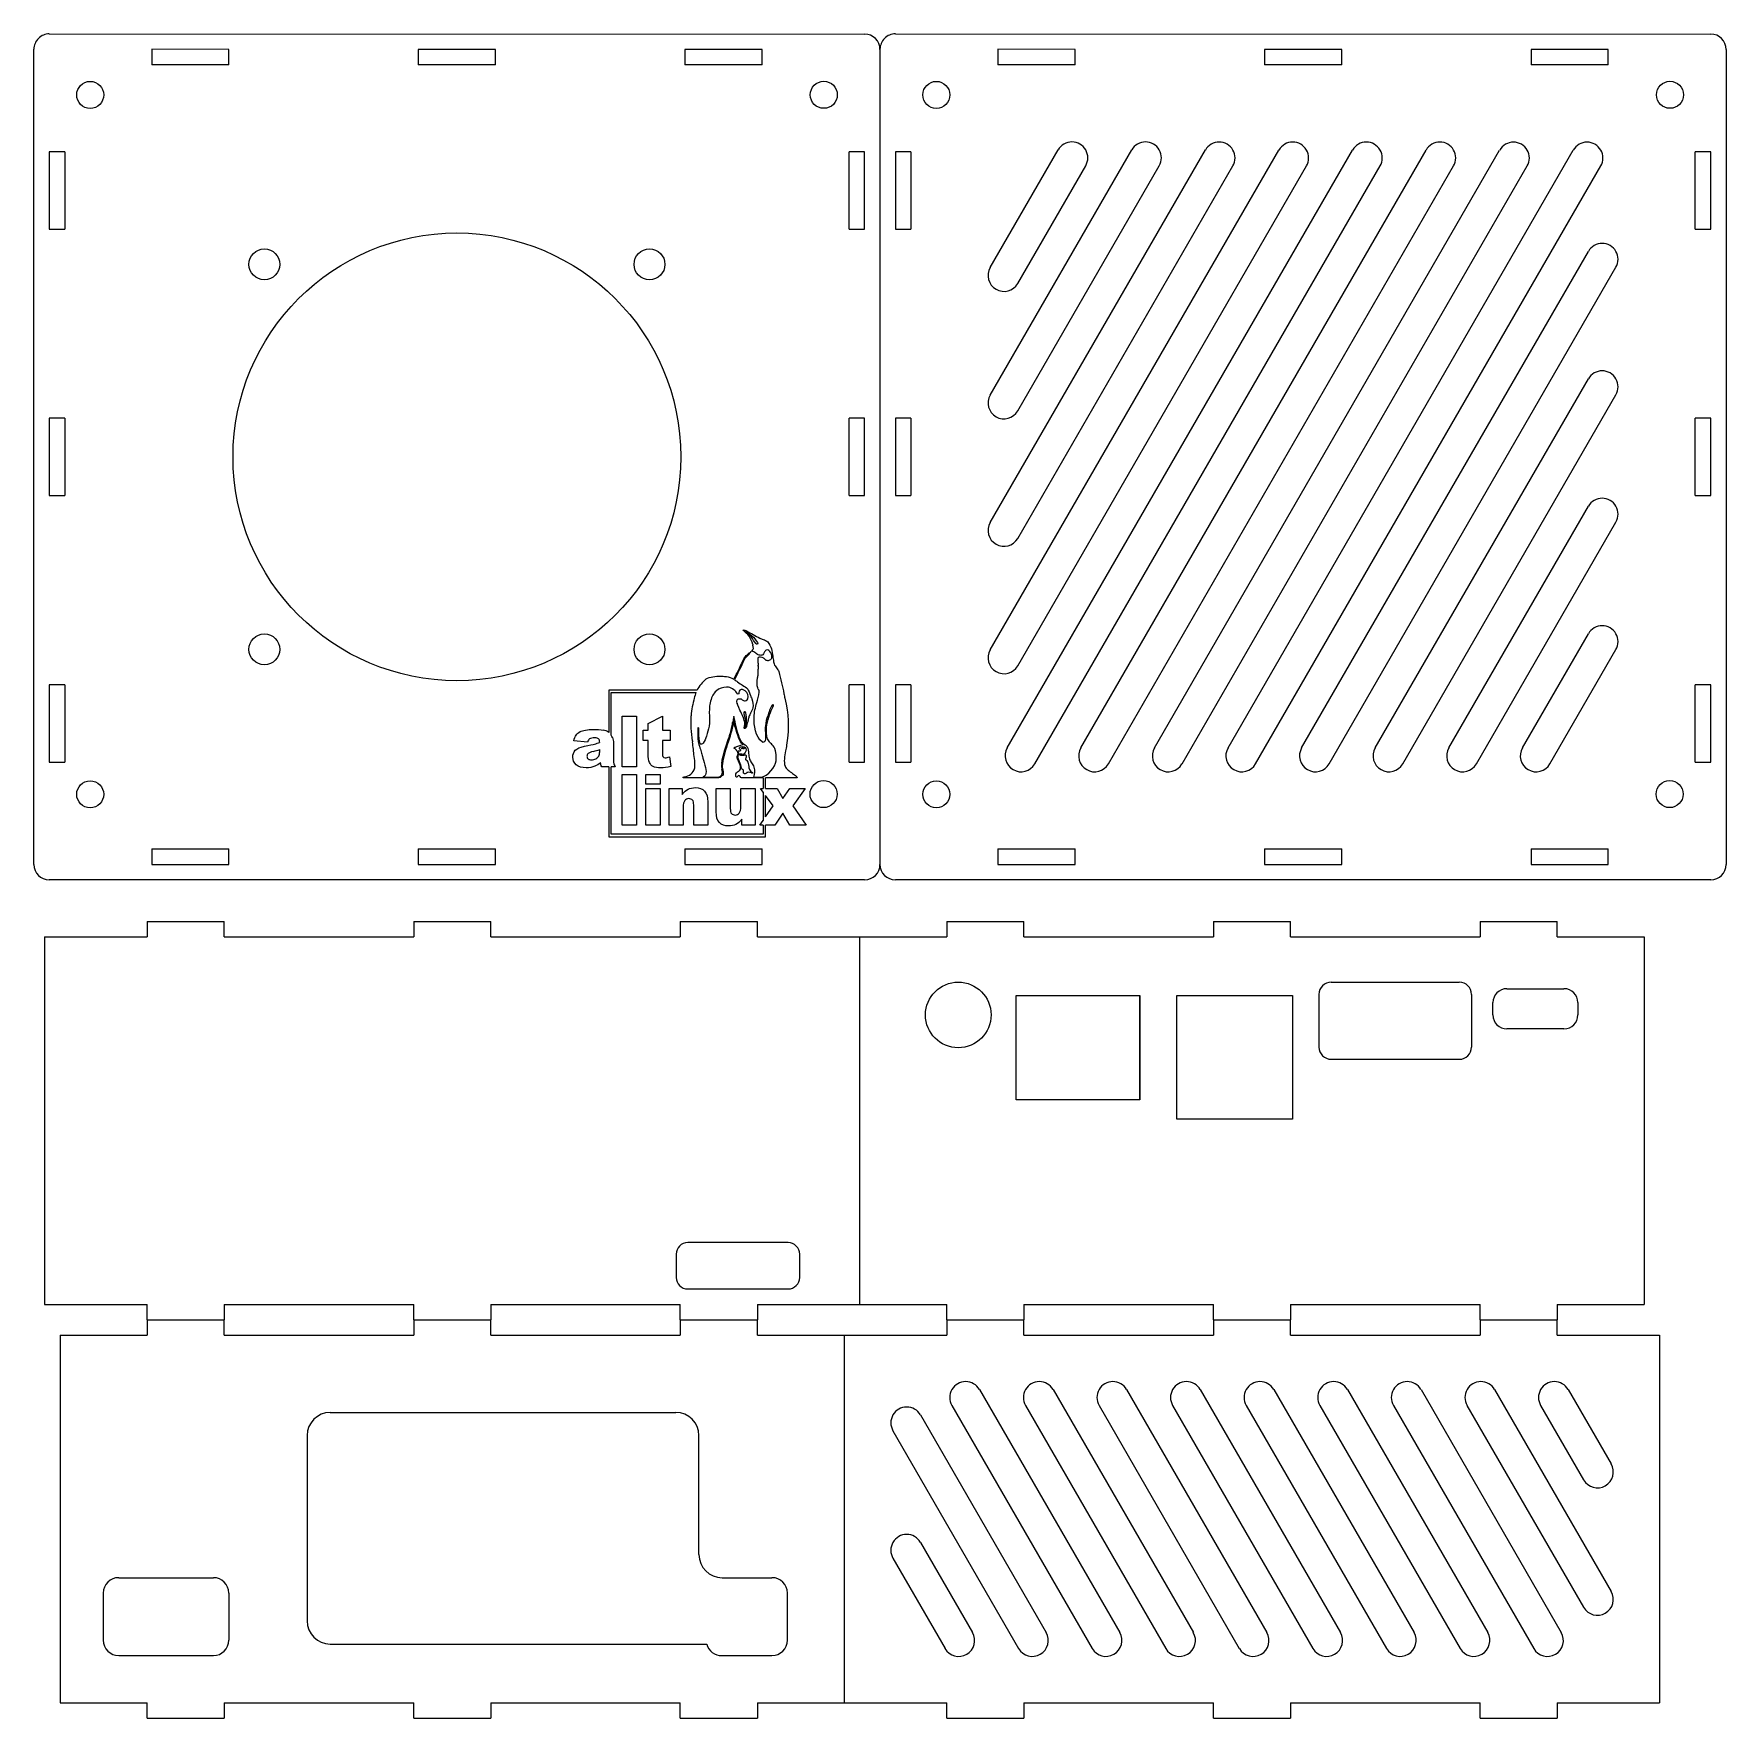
# Model space of a CAD drawing. Header units: millimetres. Extents: x 0 to 220, y 1 to 219.
import ezdxf

# ---------------------------------------------------------------- set-up
doc = ezdxf.new("R2010")
doc.units = ezdxf.units.MM
doc.layers.get('0').update_dxf_attribs({"lineweight": 25, "true_color": 0xffffff})

msp = doc.modelspace()

# ---------------------------------------------------------------- linework, layer by layer
at = {"lineweight": 5}
for p, q in [((0.4, 111.5), (0.4, 217.1)), ((2.4, 219.1), (108, 219.07)), ((25.67, 217.09), (15.67, 217.1)), ((15.67, 217.1), (15.67, 215.1)), ((25.67, 215.09), (25.67, 217.09)), ((60.2, 217.08), (50.2, 217.09)), ((50.2, 217.09), (50.2, 215.09)), ((60.2, 215.08), (60.2, 217.08)), ((94.73, 217.07), (84.73, 217.08)), ((84.73, 217.08), (84.73, 215.08)), ((94.73, 215.07), (94.73, 217.07)), ((110, 217.07), (110, 111.5)), ((112, 219.1), (217.6, 219.07)), ((135.27, 217.09), (125.27, 217.1)), ((125.27, 217.1), (125.27, 215.1)), ((135.27, 215.09), (135.27, 217.09)), ((169.8, 217.08), (159.8, 217.09)), ((159.8, 217.09), (159.8, 215.09)), ((169.8, 215.08), (169.8, 217.08)), ((204.33, 217.07), (194.33, 217.08)), ((194.33, 217.08), (194.33, 215.08)), ((204.33, 215.07), (204.33, 217.07)), ((219.6, 217.07), (219.6, 111.5)), ((25.67, 215.09), (15.67, 215.1)), ((60.2, 215.08), (50.2, 215.09)), ((94.73, 215.07), (84.73, 215.08)), ((135.27, 215.09), (125.27, 215.1)), ((169.8, 215.08), (159.8, 215.09)), ((204.33, 215.07), (194.33, 215.08)), ((124.28, 188.82), (133.08, 204.06)), ((124.28, 172.31), (142.61, 204.06)), ((124.28, 155.8), (152.14, 204.06)), ((124.28, 139.29), (161.67, 204.05)), ((126.48, 126.6), (171.2, 204.05)), ((136.01, 126.6), (180.73, 204.05)), ((145.54, 126.6), (190.26, 204.04)), ((155.08, 126.6), (199.79, 204.04)), ((4.4, 203.81), (2.4, 203.81)), ((2.4, 203.81), (2.4, 193.81)), ((4.4, 203.81), (4.4, 193.81)), ((106, 193.81), (106, 203.81)), ((108, 203.81), (106, 203.81)), ((108, 193.81), (108, 203.81)), ((114, 203.81), (112, 203.81)), ((112, 203.81), (112, 193.81)), ((114, 203.81), (114, 193.81)), ((127.85, 186.75), (136.65, 202)), ((127.85, 170.24), (146.18, 201.99)), ((127.85, 137.22), (165.24, 201.99)), ((127.85, 153.73), (155.71, 201.99)), ((130.06, 124.53), (174.77, 201.99)), ((139.59, 124.53), (184.3, 201.98)), ((149.12, 124.53), (193.83, 201.98)), ((158.65, 124.53), (203.36, 201.98)), ((215.6, 193.81), (215.6, 203.81)), ((217.6, 203.81), (215.6, 203.81)), ((217.6, 193.81), (217.6, 203.81)), ((2.4, 193.81), (4.4, 193.81)), ((106, 193.81), (108, 193.81)), ((112, 193.81), (114, 193.81)), ((215.6, 193.81), (217.6, 193.81)), ((164.61, 126.6), (201.75, 190.92)), ((168.18, 124.53), (205.32, 188.86)), ((174.14, 126.6), (201.75, 174.41)), ((177.72, 124.53), (205.32, 172.35)), ((4.4, 169.29), (2.4, 169.29)), ((2.4, 169.29), (2.4, 159.29)), ((4.4, 169.29), (4.4, 159.29)), ((106, 159.29), (106, 169.29)), ((108, 169.29), (106, 169.29)), ((108, 159.29), (108, 169.29)), ((114, 169.29), (112, 169.29)), ((112, 169.29), (112, 159.29)), ((114, 169.29), (114, 159.29)), ((215.6, 159.29), (215.6, 169.29)), ((217.6, 169.29), (215.6, 169.29)), ((217.6, 159.29), (217.6, 169.29)), ((2.4, 159.29), (4.4, 159.29)), ((106, 159.29), (108, 159.29)), ((112, 159.29), (114, 159.29)), ((183.67, 126.6), (201.75, 157.9)), ((215.6, 159.29), (217.6, 159.29)), ((187.25, 124.53), (205.32, 155.84)), ((193.21, 126.6), (201.75, 141.39)), ((196.78, 124.53), (205.32, 139.33)), ((4.4, 134.76), (2.4, 134.76)), ((2.4, 134.76), (2.4, 124.76)), ((4.4, 134.76), (4.4, 124.76)), ((106, 124.76), (106, 134.76)), ((108, 134.76), (106, 134.76)), ((108, 124.76), (108, 134.76)), ((114, 134.76), (112, 134.76)), ((112, 134.76), (112, 124.76)), ((114, 134.76), (114, 124.76)), ((215.6, 124.76), (215.6, 134.76)), ((217.6, 134.76), (215.6, 134.76)), ((217.6, 124.76), (217.6, 134.76)), ((2.4, 124.76), (4.4, 124.76)), ((106, 124.76), (108, 124.76)), ((112, 124.76), (114, 124.76)), ((215.6, 124.76), (217.6, 124.76)), ((15.67, 113.5), (25.67, 113.5)), ((15.67, 113.5), (15.67, 111.5)), ((25.67, 111.5), (25.67, 113.5)), ((50.2, 113.5), (60.2, 113.5)), ((50.2, 113.5), (50.2, 111.5)), ((60.2, 111.5), (60.2, 113.5)), ((84.73, 113.5), (94.73, 113.5)), ((84.73, 113.5), (84.73, 111.5)), ((94.73, 111.5), (94.73, 113.5)), ((125.27, 113.5), (135.27, 113.5)), ((125.27, 113.5), (125.27, 111.5)), ((135.27, 111.5), (135.27, 113.5)), ((159.8, 113.5), (169.8, 113.5)), ((159.8, 113.5), (159.8, 111.5)), ((169.8, 111.5), (169.8, 113.5)), ((194.33, 113.5), (204.33, 113.5)), ((194.33, 113.5), (194.33, 111.5)), ((204.33, 111.5), (204.33, 113.5)), ((15.67, 111.5), (25.67, 111.5)), ((50.2, 111.5), (60.2, 111.5)), ((84.73, 111.5), (94.73, 111.5)), ((125.27, 111.5), (135.27, 111.5)), ((159.8, 111.5), (169.8, 111.5)), ((194.33, 111.5), (204.33, 111.5)), ((108, 109.5), (2.4, 109.5)), ((217.6, 109.5), (112, 109.5)), ((15.06, 104.1), (25.06, 104.1)), ((15.06, 104.1), (15.06, 102.1)), ((25.06, 102.1), (25.06, 104.1)), ((49.6, 104.1), (59.6, 104.1)), ((49.6, 104.1), (49.6, 102.1)), ((59.6, 102.1), (59.6, 104.1)), ((84.13, 104.1), (94.13, 104.1)), ((84.13, 104.1), (84.13, 102.1)), ((94.13, 102.1), (94.13, 104.1)), ((118.65, 104.1), (128.65, 104.1)), ((118.65, 104.1), (118.65, 102.1)), ((128.65, 102.1), (128.65, 104.1)), ((153.19, 104.1), (163.19, 104.1)), ((153.19, 104.1), (153.19, 102.1)), ((163.19, 102.1), (163.19, 104.1)), ((187.72, 104.1), (197.72, 104.1)), ((187.72, 104.1), (187.72, 102.1)), ((197.72, 102.1), (197.72, 104.1)), ((1.8, 102.1), (15.06, 102.1)), ((1.8, 102.1), (1.8, 54.5)), ((25.06, 102.1), (49.6, 102.1)), ((59.6, 102.1), (84.13, 102.1)), ((94.13, 102.1), (107.39, 102.1)), ((107.39, 102.1), (118.65, 102.1)), ((107.39, 54.5), (107.39, 102.1)), ((128.65, 102.1), (153.19, 102.1)), ((163.19, 102.1), (187.72, 102.1)), ((197.72, 102.1), (208.99, 102.1)), ((208.99, 102.1), (208.99, 54.5)), ((127.64, 94.5), (143.64, 94.5)), ((127.64, 81), (127.64, 94.5)), ((143.64, 94.5), (143.64, 81)), ((143.64, 81), (143.64, 94.5)), ((148.44, 94.5), (163.44, 94.5)), ((148.44, 78.5), (148.44, 94.5)), ((163.44, 94.5), (163.44, 78.5)), ((163.44, 94.5), (163.44, 78.5)), ((166.87, 87.84), (166.87, 94.66)), ((168.44, 96.24), (185.03, 96.24)), ((186.61, 94.66), (186.61, 87.84)), ((191.19, 95.4), (198.59, 95.4)), ((189.39, 92), (189.39, 93.6)), ((200.39, 93.6), (200.39, 92)), ((198.59, 90.2), (191.19, 90.2)), ((168.44, 86.26), (185.03, 86.26)), ((143.64, 81), (127.64, 81)), ((163.44, 78.5), (148.44, 78.5)), ((98.1, 62.5), (85.1, 62.5)), ((83.6, 61), (83.6, 58)), ((99.6, 58), (99.6, 61)), ((85.1, 56.5), (98.1, 56.5)), ((1.8, 54.5), (15.06, 54.5)), ((15.06, 52.5), (15.06, 54.5)), ((25.06, 54.5), (25.06, 52.5)), ((25.06, 54.5), (49.6, 54.5)), ((49.6, 52.5), (49.6, 54.5)), ((59.6, 54.5), (59.6, 52.5)), ((59.6, 54.5), (84.13, 54.5)), ((84.13, 52.5), (84.13, 54.5)), ((94.13, 54.5), (94.13, 52.5)), ((94.13, 54.5), (107.39, 54.5)), ((107.39, 54.5), (118.65, 54.5)), ((118.65, 52.5), (118.65, 54.5)), ((128.65, 54.5), (128.65, 52.5)), ((128.65, 54.5), (153.19, 54.5)), ((153.19, 52.5), (153.19, 54.5)), ((163.19, 54.5), (163.19, 52.5)), ((163.19, 54.5), (187.72, 54.5)), ((187.72, 52.5), (187.72, 54.5)), ((197.72, 54.5), (197.72, 52.5)), ((197.72, 54.5), (208.99, 54.5)), ((3.8, 50.5), (3.8, 2.9)), ((3.8, 50.5), (15.06, 50.5)), ((15.06, 52.5), (25.06, 52.5)), ((15.06, 52.5), (15.06, 50.5)), ((25.06, 50.5), (25.06, 52.5)), ((25.06, 50.5), (49.6, 50.5)), ((49.6, 52.5), (59.6, 52.5)), ((49.6, 52.5), (49.6, 50.5)), ((59.6, 50.5), (59.6, 52.5)), ((59.6, 50.5), (84.13, 50.5)), ((84.13, 52.5), (94.13, 52.5)), ((84.13, 52.5), (84.13, 50.5)), ((94.13, 50.5), (94.13, 52.5)), ((94.13, 50.5), (105.4, 50.5)), ((105.4, 50.5), (118.65, 50.5)), ((105.4, 2.9), (105.4, 50.5)), ((118.65, 52.5), (128.65, 52.5)), ((118.65, 52.5), (118.65, 50.5)), ((128.65, 50.5), (128.65, 52.5)), ((128.65, 50.5), (153.19, 50.5)), ((153.19, 52.5), (163.19, 52.5)), ((153.19, 52.5), (153.19, 50.5)), ((163.19, 50.5), (163.19, 52.5)), ((163.19, 50.5), (187.72, 50.5)), ((187.72, 52.5), (197.72, 52.5)), ((187.72, 52.5), (187.72, 50.5)), ((197.72, 50.5), (197.72, 52.5)), ((197.72, 50.5), (210.98, 50.5)), ((210.98, 50.5), (210.98, 2.9)), ((122.88, 43.47), (141.05, 12)), ((132.42, 43.47), (150.59, 12)), ((141.95, 43.47), (160.12, 12)), ((151.48, 43.47), (169.65, 12)), ((161.01, 43.47), (179.18, 12)), ((170.54, 43.47), (188.71, 12)), ((180.08, 43.47), (198.25, 12)), ((189.61, 43.47), (204.7, 17.32)), ((199.14, 43.47), (204.7, 33.83)), ((38.8, 40.5), (83.55, 40.5)), ((115.25, 40.18), (131.52, 12)), ((119.31, 41.4), (137.48, 9.93)), ((128.84, 41.4), (147.01, 9.93)), ((138.37, 41.4), (156.54, 9.93)), ((147.9, 41.4), (166.08, 9.93)), ((157.44, 41.4), (175.61, 9.93)), ((166.97, 41.4), (185.14, 9.93)), ((176.5, 41.4), (194.67, 9.93)), ((186.03, 41.4), (201.13, 15.26)), ((195.56, 41.4), (201.13, 31.77)), ((35.8, 37.5), (35.8, 13.5)), ((86.55, 22.1), (86.55, 37.5)), ((111.67, 38.12), (127.95, 9.93)), ((115.25, 23.67), (121.99, 12)), ((111.67, 21.61), (118.42, 9.93)), ((11.4, 19.1), (23.65, 19.1)), ((89.55, 19.1), (96, 19.1)), ((9.4, 17.1), (9.4, 11)), ((25.65, 17.1), (25.65, 11)), ((98, 11), (98, 17.1)), ((11.4, 9), (23.65, 9)), ((38.8, 10.5), (87.56, 10.5)), ((89.5, 9), (96, 9)), ((3.8, 2.9), (15.06, 2.9)), ((15.06, 0.9), (15.06, 2.9)), ((25.06, 2.9), (25.06, 0.9)), ((25.06, 2.9), (49.6, 2.9)), ((49.6, 0.9), (49.6, 2.9)), ((59.6, 2.9), (59.6, 0.9)), ((59.6, 2.9), (84.13, 2.9)), ((84.13, 0.9), (84.13, 2.9)), ((94.13, 2.9), (94.13, 0.9)), ((94.13, 2.9), (105.4, 2.9)), ((105.4, 2.9), (118.65, 2.9)), ((118.65, 0.9), (118.65, 2.9)), ((128.65, 2.9), (128.65, 0.9)), ((128.65, 2.9), (153.19, 2.9)), ((153.19, 0.9), (153.19, 2.9)), ((163.19, 2.9), (163.19, 0.9)), ((163.19, 2.9), (187.72, 2.9)), ((187.72, 0.9), (187.72, 2.9)), ((197.72, 2.9), (197.72, 0.9)), ((197.72, 2.9), (210.98, 2.9)), ((15.06, 0.9), (25.06, 0.9)), ((49.6, 0.9), (59.6, 0.9)), ((84.13, 0.9), (94.13, 0.9)), ((118.65, 0.9), (128.65, 0.9)), ((153.19, 0.9), (163.19, 0.9)), ((187.72, 0.9), (197.72, 0.9))]:
    msp.add_line(p, q, dxfattribs=at)
at = {"color": 3, "lineweight": 5, "true_color": 0x00ff00}
for p, q in [((75.2, 134.08), (74.88, 134.08)), ((74.88, 134.08), (74.88, 133.76)), ((74.88, 133.76), (74.88, 128.59)), ((86.31, 134.08), (75.2, 134.08)), ((75.2, 133.76), (86.17, 133.76)), ((75.2, 128.23), (75.2, 133.76)), ((74.88, 124.13), (73.99, 124.13)), ((74.88, 124.13), (74.88, 115.4)), ((75.7, 124.13), (75.2, 124.13)), ((75.2, 115.4), (75.2, 124.13)), ((94.85, 122.73), (92.04, 122.73)), ((94.51, 121.34), (94.85, 121.34)), ((94.85, 120.88), (94.51, 121.34)), ((94.85, 122.73), (94.85, 121.34)), ((94.85, 120.88), (94.85, 117.21)), ((99.27, 122.73), (95.16, 122.73)), ((95.16, 121.34), (95.16, 122.73)), ((95.16, 121.34), (96.68, 121.34)), ((96.68, 121.34), (97.42, 120.02)), ((97.42, 120.02), (98.3, 121.34)), ((98.3, 121.34), (100.31, 121.34)), ((100.31, 121.34), (98.69, 119.08)), ((96.15, 119.08), (95.16, 120.44)), ((95.16, 117.66), (95.16, 120.44)), ((95.16, 117.66), (96.15, 119.08)), ((98.69, 119.08), (100.43, 116.59)), ((94.42, 116.59), (94.85, 117.21)), ((94.85, 116.59), (94.42, 116.59)), ((94.85, 116.59), (94.85, 115.4)), ((96.39, 116.59), (95.16, 116.59)), ((95.16, 115.4), (95.16, 116.59)), ((97.42, 118.12), (96.39, 116.59)), ((98.3, 116.59), (97.42, 118.12)), ((100.43, 116.59), (98.3, 116.59)), ((74.88, 115.4), (74.88, 115.08)), ((74.88, 115.08), (75.2, 115.08)), ((94.85, 115.4), (75.2, 115.4)), ((75.2, 115.08), (94.85, 115.08)), ((94.85, 115.08), (95.16, 115.08)), ((95.16, 115.08), (95.16, 115.4))]:
    msp.add_line(p, q, dxfattribs=at)
at = {"color": 3, "lineweight": 5, "true_color": 0x00ff00, "flags": 128}
for points in [[(94.43, 140.82), (94.43, 140.82)], [(91.65, 136.44), (91.65, 136.44)], [(92.06, 137.52), (92.06, 137.52)], [(92.21, 134.71), (92.21, 134.71)], [(97.56, 133.6), (97.56, 133.6)], [(76.62, 130.7), (78.44, 130.7), (78.44, 124.13), (76.62, 124.13), (76.62, 130.7)], [(79.98, 125.87), (79.98, 127.54), (79.31, 127.54), (79.31, 128.88), (79.98, 128.88), (79.98, 129.76), (81.81, 130.7)], [(81.81, 130.7), (81.81, 128.88), (82.81, 128.88), (82.81, 127.54), (81.81, 127.54), (81.81, 125.86)], [(90.93, 129.99), (90.93, 129.99), (90.93, 129.99)], [(92.91, 130.19), (92.91, 130.19)], [(93.24, 131.09), (93.24, 131.09)], [(72.1, 127.34), (70.35, 127.52)], [(75.47, 127.24), (75.47, 125.14)], [(87.62, 128.45), (87.62, 128.45)], [(91.57, 128.24), (91.57, 128.24)], [(73.69, 126.1), (73.69, 126.39)], [(82.75, 125.43), (82.89, 124.17)], [(91.98, 126.25), (91.98, 126.31)], [(92.98, 125.86), (92.98, 125.86)], [(76.62, 123.16), (78.45, 123.16), (78.45, 116.59), (76.62, 116.59), (76.62, 123.16)], [(79.69, 123.16), (81.51, 123.16), (81.51, 121.91), (79.69, 121.91), (79.69, 123.16)], [(87.05, 122.81), (89.06, 122.81)], [(89.46, 122.92), (89.46, 122.92), (89.46, 122.92)], [(93, 124.2), (93, 124.2)], [(93.6, 122.81), (94.59, 122.81)], [(79.69, 121.34), (81.51, 121.34), (81.51, 116.59), (79.69, 116.59), (79.69, 121.34)], [(82.67, 121.34), (84.37, 121.34), (84.37, 120.56)], [(84.5, 118.87), (84.5, 116.59), (82.67, 116.59), (82.67, 121.34)], [(89.09, 122.73), (86.56, 122.73), (84.49, 122.73)], [(88.78, 118.31), (88.78, 121.34), (90.61, 121.34), (90.61, 118.73)], [(91.98, 119.05), (91.98, 121.34), (93.81, 121.34), (93.81, 116.59)], [(87.7, 119.61), (87.7, 116.59), (85.87, 116.59), (85.87, 119.2)], [(93.81, 116.59), (92.1, 116.59), (92.1, 117.36)]]:
    msp.add_lwpolyline(points, dxfattribs=at)
at = {"lineweight": 5}
for centre, radius in [((7.7, 211.19), 1.75), ((102.72, 211.2), 1.75), ((117.3, 211.19), 1.75), ((212.32, 211.2), 1.75), ((55.2, 164.3), 29), ((30.26, 189.24), 2), ((80.14, 189.24), 2), ((124, 188.34), 2.86e-14), ((30.26, 139.36), 2), ((80.14, 139.36), 2), ((7.7, 120.58), 1.75), ((102.69, 120.61), 1.75), ((117.3, 120.58), 1.75), ((212.29, 120.61), 1.75), ((120.14, 92), 4.25)]:
    msp.add_circle(centre, radius, dxfattribs=at)
for centre, radius, start, end in [((2.4, 217.1), 2, 89.9829, 180), ((108, 217.07), 2, 0, 89.9829), ((112, 217.1), 2, 89.9829, 180), ((217.6, 217.07), 2, 0, 89.9829), ((134.86, 203.03), 2.06, 330, 150), ((144.39, 203.03), 2.06, 330, 150), ((153.93, 203.02), 2.06, 330, 150), ((163.46, 203.02), 2.06, 330, 150), ((172.99, 203.02), 2.06, 330, 150), ((182.52, 203.02), 2.06, 330, 150), ((192.05, 203.01), 2.06, 330, 150), ((201.58, 203.01), 2.06, 330, 150), ((203.54, 189.89), 2.06, 330, 150), ((126.06, 187.79), 2.06, 150, 330), ((203.54, 173.38), 2.06, 330, 150), ((126.06, 171.28), 2.06, 150, 330), ((203.54, 156.87), 2.06, 330, 150), ((126.06, 154.77), 2.06, 150, 330), ((203.54, 140.36), 2.06, 330, 150), ((126.06, 138.26), 2.06, 150, 330), ((128.27, 125.56), 2.06, 150, 330), ((137.8, 125.56), 2.06, 150, 330), ((147.33, 125.56), 2.06, 150, 330), ((156.86, 125.56), 2.06, 150, 330), ((166.4, 125.56), 2.06, 150, 330), ((175.93, 125.56), 2.06, 150, 330), ((185.46, 125.56), 2.06, 150, 330), ((194.99, 125.56), 2.06, 150, 330), ((2.4, 111.5), 2, 180, 270), ((108, 111.5), 2, 270, 0), ((112, 111.5), 2, 180, 270), ((217.6, 111.5), 2, 270, 0), ((168.44, 94.66), 1.58, 90, 180), ((185.03, 94.66), 1.58, 0, 90), ((191.19, 93.6), 1.8, 90, 180), ((198.59, 93.6), 1.8, 0, 90), ((191.19, 92), 1.8, 180, 270), ((198.59, 92), 1.8, 270, 0), ((168.44, 87.84), 1.58, 180, 270), ((185.03, 87.84), 1.58, 270, 0), ((85.1, 61), 1.5, 90, 180), ((98.1, 61), 1.5, 0, 90), ((85.1, 58), 1.5, 180, 270), ((98.1, 58), 1.5, 270, 0), ((121.1, 42.44), 2.06, 30, 210), ((130.63, 42.44), 2.06, 30, 210), ((140.16, 42.44), 2.06, 30, 210), ((149.69, 42.44), 2.06, 30, 210), ((159.22, 42.44), 2.06, 30, 210), ((168.76, 42.44), 2.06, 30, 210), ((178.29, 42.44), 2.06, 30, 210), ((187.82, 42.44), 2.06, 30, 210), ((197.35, 42.44), 2.06, 30, 210), ((38.8, 37.5), 3, 90, 180), ((83.55, 37.5), 3, 0, 90), ((113.46, 39.15), 2.06, 30, 210), ((202.92, 32.8), 2.06, 210, 30), ((113.46, 22.64), 2.06, 30, 210), ((89.55, 22.1), 3, 180, 270), ((11.4, 17.1), 2, 90, 180), ((23.65, 17.1), 2, 0, 90), ((96, 17.1), 2, 0, 90), ((202.92, 16.29), 2.06, 210, 30), ((38.8, 13.5), 3, 180, 270), ((11.4, 11), 2, 180, 270), ((23.65, 11), 2, 270, 0), ((96, 11), 2, 270, 0), ((120.2, 10.96), 2.06, 210, 30), ((129.73, 10.96), 2.06, 210, 30), ((139.27, 10.96), 2.06, 210, 30), ((148.8, 10.96), 2.06, 210, 30), ((158.33, 10.96), 2.06, 210, 30), ((167.86, 10.96), 2.06, 210, 30), ((177.39, 10.96), 2.06, 210, 30), ((186.93, 10.96), 2.06, 210, 30), ((196.46, 10.96), 2.06, 210, 30), ((89.5, 11), 2, 194.4775, 270)]:
    msp.add_arc(centre, radius, start, end, dxfattribs=at)
at = {"color": 3, "lineweight": 5, "true_color": 0x00ff00}
for centre, radius, start, end in [((92.78, 137.69), 1.2, 71.4339, 78.7443), ((88.37, 145.97), 8.49, 303.7345, 305.0792), ((103.86, 123.79), 18.57, 124.6062, 124.8575), ((105.95, 142.69), 12.72, 192.2336, 192.6953), ((98.29, 144.73), 7.33, 233.3526, 234.3405), ((101.42, 153.48), 16.55, 246.506, 246.67), ((102.18, 132.97), 11.1, 154.409, 155.7464), ((109.64, 137.3), 15.44, 180.2727, 181.8662), ((88.54, 136.14), 5.76, 10.3873, 10.8325), ((99.26, 138.15), 5.08, 186.525, 186.9165), ((97.56, 137.34), 3.35, 176.6394, 177.7901), ((126.53, 137.8), 32.32, 180.5852, 180.869), ((83.06, 137.12), 11.15, 0.3099, 0.9798), ((90.19, 132.13), 4.34, 157.9788, 167.7754), ((90.19, 132.13), 4.34, 128.4592, 153.3948), ((90.14, 132.82), 1.64, 86.7686, 90.0353), ((90.07, 133.8), 0.678, 76.0815, 76.9747), ((89.96, 134.89), 4.13, 0.9583, 5.0541), ((96.27, 130.01), 10.76, 163.5611, 175.9461), ((91.51, 132.37), 0.00112, 187.4073, 217.8324), ((91.51, 132.37), 0.0024, 203.395, 223.1137), ((269.54, 168.09), 175.41, 191.3403, 191.5329), ((62.71, 134.15), 28.53, 350.231, 351.6195), ((118.51, 125.93), 27.87, 170.1813, 171.6256), ((113.7, 135.2), 21.73, 190.8674, 191.4668), ((95.57, 128.88), 2.91, 162.0296, 166.6347), ((71.37, 133.12), 6.25, 285.4436, 291.6985), ((73.98, 127.48), 1.43, 50.8783, 83.921), ((73.98, 127.48), 1.43, 19.0244, 31.509), ((418.74, 167.46), 335.42, 186.8381, 186.8662), ((108.61, 122.06), 21.94, 163.0515, 163.9397), ((72.64, 126.19), 1.15, 269.6683, 299.339), ((70.84, 134.44), 8.55, 283.9551, 289.4754), ((179.57, -67.11), 212.96, 114.5142, 114.5387), ((94.32, 128.93), 3.93, 220.262, 221.917), ((92.57, 124.76), 0.271, 47.4551, 65.5434), ((92.41, 119.84), 4.26, 131.4724, 133.7285), ((91.94, 124.26), 2.46, 172.5943, 187.4057), ((91.3, 124.25), 1.83, 189.5621, 194.3801), ((89.8, 123.1), 1.52, 357.4514, 359.5994), ((98.26, 124.78), 5.29, 186.2276, 188.491)]:
    msp.add_arc(centre, radius, start, end, dxfattribs=at)
for points in [[(92.23, 141.83), (92.37, 141.92), (92.61, 141.83), (92.7, 141.78)], [(93.52, 139.99), (93.33, 140.82), (92.89, 141.37), (92.23, 141.83)], [(93.91, 140.1), (93.6, 140.57), (93.03, 141.45), (92.56, 141.7)], [(92.56, 141.7), (93.14, 141.45), (93.69, 140.9), (94.15, 140.24)], [(92.7, 141.78), (93.27, 141.42), (93.85, 141.12), (94.43, 140.82)], [(94.43, 140.82), (94.55, 140.74), (94.7, 140.69), (94.86, 140.63)], [(94.86, 140.63), (95.08, 140.56), (95.3, 140.48), (95.45, 140.32)], [(95.45, 140.32), (95.93, 139.75), (96.02, 139.13), (96.11, 138.47)], [(92.17, 137.76), (92.38, 138.27), (92.75, 138.64), (93.01, 138.86)], [(93.16, 138.82), (92.77, 138.51), (92.44, 138.19), (92.23, 137.65)], [(93.08, 138.91), (93.19, 139), (93.27, 139.05), (93.31, 139.07)], [(93.41, 139.14), (93.67, 139.33), (93.61, 139.58), (93.54, 139.89)], [(93.92, 138.85), (93.76, 138.97), (93.59, 139.09), (93.41, 139.14)], [(94.15, 140.24), (94.24, 140.07), (94.04, 139.91), (93.91, 140.1)], [(94.46, 138.59), (94.32, 138.59), (94.15, 138.67), (94.02, 138.78)], [(94.21, 137.57), (94.2, 137.89), (94.21, 138.27), (94.27, 138.34)], [(94.27, 138.34), (94.39, 138.49), (94.64, 138.38), (94.83, 138.3)], [(94.82, 138.67), (94.71, 138.59), (94.6, 138.56), (94.46, 138.59)], [(95, 138.95), (94.95, 138.84), (94.9, 138.74), (94.82, 138.67)], [(94.87, 138.28), (94.95, 138.25), (95, 138.19), (95.06, 138.13)], [(95.26, 139.25), (95.13, 139.2), (95.07, 139.08), (95, 138.95)], [(95.06, 138.13), (95.11, 138.07), (95.17, 138.02), (95.23, 137.98)], [(95.97, 138.23), (96.05, 138.48), (95.81, 139.47), (95.26, 139.25)], [(95.64, 137.95), (95.78, 137.98), (95.92, 138.09), (95.97, 138.23)], [(96.11, 138.47), (96.14, 138.24), (96.17, 138), (96.22, 137.76)], [(91.07, 135.5), (91.5, 136.29), (91.88, 137.12), (92.06, 137.52)], [(91.65, 136.44), (91.48, 136.11), (91.31, 135.77), (91.15, 135.42)], [(92.23, 137.65), (92.06, 137.23), (91.86, 136.84), (91.65, 136.44)], [(94.14, 135.67), (94.18, 135.83), (94.21, 135.98), (94.21, 136.08)], [(94.21, 136.08), (94.22, 136.31), (94.22, 136.55), (94.21, 136.8)], [(95.23, 137.98), (95.37, 137.92), (95.5, 137.9), (95.64, 137.95)], [(96.22, 137.76), (96.25, 137.59), (96.33, 137.35), (96.41, 137.21)], [(96.41, 137.21), (96.45, 137.14), (96.52, 137.05), (96.59, 136.96)], [(96.59, 136.96), (96.71, 136.81), (96.84, 136.63), (96.88, 136.49)], [(96.88, 136.49), (97.18, 135.5), (97.36, 134.59), (97.56, 133.6)], [(87.49, 135.53), (87.91, 135.83), (88.79, 135.89), (89.28, 135.89)], [(88.81, 133.99), (88.4, 133.63), (88.24, 133.25), (88.04, 132.67)], [(90.14, 134.46), (89.67, 134.4), (89.14, 134.32), (88.81, 133.99)], [(89.28, 135.89), (89.75, 135.89), (90.41, 135.86), (91.07, 135.5)], [(91.43, 133.77), (91.24, 134.07), (90.6, 134.51), (90.22, 134.46)], [(91.15, 135.42), (91.29, 135.34), (91.43, 135.26), (91.54, 135.17)], [(91.71, 133.77), (91.76, 133.41), (91.57, 133.52), (91.43, 133.77)], [(91.54, 135.17), (91.81, 134.96), (92.03, 134.83), (92.21, 134.71)], [(91.84, 134.07), (91.79, 134.02), (91.71, 133.85), (91.71, 133.77)], [(92.53, 133.99), (92.34, 134.15), (92.09, 134.24), (91.84, 134.07)], [(92.21, 134.71), (92.45, 134.56), (92.64, 134.44), (92.86, 134.21)], [(92.86, 132.94), (93, 133.36), (92.86, 133.71), (92.53, 133.99)], [(92.86, 134.21), (92.96, 134.06), (93.11, 133.68), (93.23, 133.37)], [(94.04, 132.46), (94.16, 132.9), (94.28, 133.34), (94.35, 133.8)], [(94.07, 135.26), (94.07, 135.35), (94.11, 135.51), (94.14, 135.67)], [(94.13, 134.51), (94.09, 134.71), (94.09, 134.83), (94.09, 134.96)], [(94.24, 134.21), (94.19, 134.31), (94.14, 134.41), (94.13, 134.51)], [(94.35, 133.8), (94.38, 133.94), (94.31, 134.07), (94.24, 134.21)], [(87.91, 131.54), (87.87, 131.17), (87.89, 130.92), (87.91, 130.67)], [(87.93, 131.88), (87.93, 131.76), (87.93, 131.65), (87.91, 131.54)], [(88.04, 132.67), (87.94, 132.35), (87.93, 132.1), (87.93, 131.88)], [(91.51, 132.36), (91.4, 132.7), (91.48, 133), (91.9, 132.97)], [(91.98, 131.26), (91.84, 131.51), (91.59, 132.12), (91.51, 132.36)], [(91.9, 132.97), (92, 132.96), (92.05, 132.92), (92.11, 132.87)], [(92.11, 132.87), (92.17, 132.81), (92.25, 132.74), (92.45, 132.7)], [(92.45, 132.7), (92.56, 132.67), (92.81, 132.75), (92.86, 132.94)], [(93.23, 133.37), (93.31, 133.17), (93.38, 133), (93.41, 132.94)], [(93.52, 131.79), (93.47, 131.54), (93.36, 131.32), (93.24, 131.09)], [(93.41, 132.94), (93.55, 132.56), (93.6, 132.17), (93.52, 131.79)], [(93.69, 130.58), (93.7, 131.22), (93.87, 131.84), (94.04, 132.46)], [(96.05, 132.12), (95.83, 131.87), (95.56, 131.1), (95.45, 130.77)], [(95.5, 130.27), (95.7, 131.04), (96.16, 132.06), (96.19, 132.06)], [(96.19, 132.06), (96.25, 132.14), (96.11, 132.23), (96.05, 132.12)], [(97.68, 133.03), (98.15, 130.91), (98.28, 129.5), (97.9, 126.94)], [(85.7, 127.52), (85.59, 128.57), (85.48, 129.72), (85.54, 130.77)], [(87.91, 129.8), (87.84, 129.19), (87.74, 128.86), (87.62, 128.45)], [(87.91, 130.67), (87.93, 130.43), (87.95, 130.18), (87.91, 129.8)], [(90.93, 129.45), (90.78, 128.73), (90.55, 128.03), (90.32, 127.34)], [(91.04, 130.16), (91.02, 129.89), (90.99, 129.64), (90.93, 129.45)], [(91.04, 130.69), (91.21, 129.8), (91.43, 128.9), (91.73, 128.02)], [(91.57, 128.24), (91.37, 128.87), (91.18, 129.5), (91.04, 130.16)], [(92.42, 130.16), (92.28, 130.58), (92.09, 131.02), (91.98, 131.26)], [(92.61, 131.15), (92.56, 131.35), (92.31, 131.29), (92.37, 131.1)], [(92.41, 130.88), (92.52, 130.33), (92.65, 129.69), (92.5, 129.23)], [(92.42, 129.25), (92.5, 129.42), (92.53, 129.86), (92.42, 130.16)], [(92.5, 129.23), (92.75, 129.8), (92.78, 130.38), (92.61, 131.15)], [(92.74, 129.55), (92.71, 129.41), (92.68, 129.29), (92.59, 129.14)], [(92.91, 130.19), (92.88, 130.04), (92.84, 129.89), (92.81, 129.78)], [(93.03, 130.63), (92.98, 130.51), (92.95, 130.35), (92.91, 130.19)], [(93.24, 131.09), (93.16, 130.94), (93.08, 130.79), (93.03, 130.63)], [(94.76, 127.33), (93.85, 128.04), (93.66, 129.5), (93.69, 130.58)], [(95.61, 127.49), (95.09, 128.24), (95.28, 129.45), (95.5, 130.27)], [(95.15, 129.47), (95.11, 129.19), (95.13, 128.89), (95.15, 128.59)], [(95.45, 130.77), (95.31, 130.36), (95.2, 129.89), (95.15, 129.47)], [(70.35, 127.52), (70.42, 127.83), (70.51, 128.07), (70.64, 128.24)], [(70.64, 128.24), (70.76, 128.42), (70.94, 128.57), (71.17, 128.7)], [(71.17, 128.7), (71.34, 128.79), (71.57, 128.86), (71.87, 128.91)], [(71.87, 128.91), (72.16, 128.96), (72.48, 128.99), (72.82, 128.99)], [(72.38, 127.76), (72.26, 127.69), (72.17, 127.55), (72.1, 127.34)], [(73.06, 127.9), (72.76, 127.9), (72.53, 127.86), (72.38, 127.76)], [(72.82, 128.99), (73.36, 128.99), (73.8, 128.96), (74.13, 128.9)], [(73.55, 127.77), (73.45, 127.86), (73.29, 127.9), (73.06, 127.9)], [(73.69, 127.31), (73.69, 127.53), (73.64, 127.68), (73.55, 127.77)], [(75.33, 127.94), (75.42, 127.7), (75.47, 127.46), (75.47, 127.24)], [(85.92, 125.48), (85.87, 126.12), (85.8, 126.73), (85.72, 127.36)], [(86.42, 129.17), (86.37, 128.9), (86.42, 127.8), (86.45, 127.44)], [(86.53, 129.17), (86.47, 129.28), (86.42, 129.25), (86.42, 129.17)], [(86.45, 127.44), (86.49, 127.15), (86.59, 126.88), (86.68, 126.6)], [(86.54, 128.56), (86.55, 128.8), (86.55, 129.02), (86.53, 129.17)], [(86.7, 127.14), (86.53, 127.49), (86.54, 128.07), (86.54, 128.56)], [(87.08, 127.19), (87, 127.08), (86.75, 127), (86.7, 127.14)], [(87.52, 128.13), (87.41, 127.8), (87.3, 127.47), (87.08, 127.19)], [(89.5, 124.58), (89.67, 125.68), (90.03, 126.75), (90.38, 127.8)], [(90.32, 127.34), (90.02, 126.43), (89.73, 125.51), (89.59, 124.55)], [(90.38, 127.8), (90.55, 128.29), (90.69, 128.79), (90.82, 129.31)], [(92.26, 127.05), (91.95, 127.22), (91.76, 127.58), (91.57, 128.24)], [(91.73, 128.02), (91.76, 127.91), (91.81, 127.8), (91.87, 127.69)], [(91.87, 127.69), (92.01, 127.36), (92.12, 127.25), (92.45, 127.05)], [(92.59, 129.14), (92.48, 129.03), (92.34, 129.12), (92.42, 129.25)], [(95.12, 127.52), (95.09, 127.38), (94.87, 127.25), (94.76, 127.33)], [(95.15, 128.59), (95.17, 128.23), (95.19, 127.87), (95.12, 127.52)], [(95.93, 127.11), (95.8, 127.25), (95.69, 127.37), (95.61, 127.49)], [(70.21, 125.39), (70.21, 125.75), (70.32, 126.05), (70.53, 126.28)], [(70.65, 124.41), (70.36, 124.68), (70.21, 125), (70.21, 125.39)], [(70.53, 126.28), (70.74, 126.51), (71.13, 126.69), (71.71, 126.8)], [(71.71, 126.8), (72.39, 126.94), (72.84, 127.03), (73.04, 127.09)], [(72.19, 125.86), (72.09, 125.76), (72.04, 125.65), (72.04, 125.52)], [(72.04, 125.52), (72.04, 125.38), (72.09, 125.26), (72.19, 125.17)], [(72.9, 126.15), (72.53, 126.05), (72.29, 125.95), (72.19, 125.86)], [(72.19, 125.17), (72.29, 125.08), (72.44, 125.04), (72.63, 125.04)], [(73.2, 125.18), (73.38, 125.28), (73.5, 125.4), (73.58, 125.54)], [(73.58, 125.54), (73.65, 125.68), (73.69, 125.87), (73.69, 126.1)], [(75.47, 125.14), (75.47, 124.92), (75.48, 124.74), (75.51, 124.61)], [(80.14, 124.72), (80.03, 124.96), (79.98, 125.34), (79.98, 125.87)], [(81.81, 125.86), (81.81, 125.66), (81.83, 125.53), (81.87, 125.46)], [(81.87, 125.46), (81.93, 125.36), (82.03, 125.31), (82.18, 125.31)], [(82.18, 125.31), (82.32, 125.31), (82.51, 125.35), (82.75, 125.43)], [(86.01, 124.02), (86.03, 124.16), (86.06, 124.74), (85.92, 125.48)], [(86.68, 126.6), (86.76, 126.37), (86.84, 126.14), (86.89, 125.9)], [(86.89, 125.9), (86.92, 125.75), (86.99, 125.53), (87.06, 125.28)], [(87.06, 125.28), (87.29, 124.54), (87.6, 123.51), (87.41, 123.12)], [(91.13, 126.5), (91.07, 126.5), (91.07, 126.58), (91.13, 126.61)], [(91.32, 126.39), (91.26, 126.45), (91.21, 126.47), (91.13, 126.5)], [(91.21, 126.65), (91.51, 126.79), (91.92, 126.97), (92.17, 127.02)], [(91.62, 125.87), (91.62, 126.05), (91.51, 126.18), (91.39, 126.31)], [(91.51, 125.32), (91.5, 125.43), (91.53, 125.51), (91.56, 125.59)], [(91.72, 124.75), (91.63, 124.94), (91.55, 125.13), (91.51, 125.32)], [(91.56, 125.59), (91.59, 125.67), (91.62, 125.75), (91.62, 125.87)], [(91.62, 125.26), (91.59, 125.37), (91.59, 125.43), (91.62, 125.54)], [(91.62, 126.17), (91.6, 126.21), (91.65, 126.21), (91.72, 126.2)], [(91.62, 125.54), (91.7, 125.73), (91.76, 125.98), (91.62, 126.17)], [(91.8, 124.79), (91.73, 124.95), (91.66, 125.11), (91.62, 125.26)], [(91.72, 126.2), (91.8, 126.2), (91.92, 126.19), (91.98, 126.25)], [(91.87, 126.39), (91.76, 126.5), (91.81, 126.72), (91.98, 126.75)], [(91.84, 125.79), (91.79, 125.76), (91.79, 125.73), (91.81, 125.7)], [(91.81, 125.7), (91.93, 125.65), (92.12, 125.65), (92.28, 125.65)], [(91.99, 125.78), (91.93, 125.79), (91.88, 125.8), (91.84, 125.79)], [(91.98, 126.31), (91.95, 126.34), (91.87, 126.39), (91.87, 126.39)], [(91.98, 126.75), (92.26, 126.83), (92.56, 126.75), (92.64, 126.5)], [(92.39, 125.84), (92.28, 125.73), (92.12, 125.76), (91.99, 125.78)], [(92.04, 126.53), (92.04, 126.58), (92.12, 126.61), (92.23, 126.61)], [(92.2, 126.5), (92.12, 126.5), (92.04, 126.47), (92.04, 126.53)], [(92.17, 127.02), (92.2, 127.05), (92.23, 127.05), (92.26, 127.05)], [(92.39, 126.47), (92.34, 126.42), (92.31, 126.5), (92.2, 126.5)], [(92.23, 126.61), (92.31, 126.61), (92.42, 126.5), (92.39, 126.47)], [(92.28, 125.65), (92.33, 125.65), (92.37, 125.66), (92.42, 125.67)], [(92.64, 126.5), (92.72, 126.28), (92.59, 126.01), (92.39, 125.84)], [(92.42, 125.67), (92.48, 125.68), (92.54, 125.69), (92.59, 125.68)], [(92.45, 127.05), (92.59, 126.97), (92.72, 126.86), (92.78, 126.75)], [(92.59, 125.68), (92.64, 125.65), (92.67, 125.54), (92.67, 125.48)], [(92.62, 125.27), (92.6, 125.21), (92.59, 125.15), (92.59, 125.1)], [(92.59, 125.1), (92.6, 125.05), (92.64, 125.03), (92.68, 125.01)], [(92.67, 125.48), (92.67, 125.41), (92.65, 125.34), (92.62, 125.27)], [(92.75, 124.96), (92.95, 124.65), (92.97, 124.45), (93, 124.2)], [(92.78, 126.75), (92.94, 126.48), (92.96, 126.17), (92.98, 125.86)], [(92.98, 125.86), (93, 125.63), (93.01, 125.4), (93.08, 125.18)], [(93.08, 125.18), (93.15, 125), (93.25, 124.83), (93.36, 124.67)], [(96.38, 126.53), (96.25, 126.76), (96.08, 126.94), (95.93, 127.11)], [(96.55, 124.91), (96.6, 125.18), (96.52, 126.28), (96.38, 126.53)], [(97.77, 126.2), (97.64, 125.52), (97.51, 124.83), (97.71, 124.24)], [(97.9, 126.94), (97.87, 126.7), (97.82, 126.45), (97.77, 126.2)], [(71.95, 124.02), (71.38, 124.02), (70.95, 124.15), (70.65, 124.41)], [(73.08, 124.22), (72.75, 124.09), (72.38, 124.02), (71.95, 124.02)], [(73.79, 124.71), (73.55, 124.48), (73.31, 124.32), (73.08, 124.22)], [(73.85, 124.41), (73.83, 124.47), (73.81, 124.57), (73.79, 124.71)], [(73.99, 124.13), (73.92, 124.25), (73.87, 124.34), (73.85, 124.41)], [(75.51, 124.61), (75.54, 124.49), (75.6, 124.33), (75.7, 124.13)], [(80.62, 124.19), (80.4, 124.31), (80.24, 124.49), (80.14, 124.72)], [(81.62, 124.02), (81.17, 124.02), (80.83, 124.08), (80.62, 124.19)], [(82.89, 124.17), (82.43, 124.07), (82.01, 124.02), (81.62, 124.02)], [(84.49, 122.73), (84.47, 122.79), (84.52, 122.84), (84.63, 122.84)], [(84.63, 122.84), (85.37, 122.98), (85.76, 123.25), (86.01, 124.02)], [(87.41, 123.12), (87.33, 122.98), (87.19, 122.87), (87.05, 122.81)], [(89.06, 122.81), (89.25, 122.84), (89.31, 122.9), (89.5, 123.12)], [(89.46, 122.92), (89.33, 122.8), (89.26, 122.73), (89.09, 122.73)], [(89.5, 123.12), (89.65, 123.29), (89.58, 123.58), (89.53, 123.79)], [(89.59, 124.55), (89.54, 124.23), (89.59, 123.96), (89.64, 123.72)], [(89.64, 123.72), (89.7, 123.43), (89.75, 123.2), (89.59, 123.03)], [(91.4, 122.79), (91.31, 122.79), (91.31, 122.92), (91.32, 123.03)], [(91.32, 123.09), (91.32, 123.2), (91.35, 123.28), (91.4, 123.36)], [(91.4, 123.36), (91.48, 123.46), (91.57, 123.52), (91.66, 123.57)], [(91.56, 122.91), (91.51, 122.84), (91.47, 122.77), (91.4, 122.79)], [(91.7, 123.03), (91.64, 123.03), (91.6, 122.97), (91.56, 122.91)], [(91.66, 123.57), (91.8, 123.66), (91.94, 123.75), (91.95, 123.97)], [(91.88, 122.87), (91.84, 122.94), (91.8, 123.02), (91.7, 123.03)], [(91.95, 123.97), (91.95, 124.24), (91.83, 124.5), (91.72, 124.75)], [(92.04, 124), (92.04, 124.27), (91.92, 124.53), (91.8, 124.79)], [(92.04, 122.73), (91.95, 122.73), (91.92, 122.8), (91.88, 122.87)], [(92.2, 123.8), (92.13, 123.84), (92.04, 123.89), (92.04, 124)], [(92.31, 123.72), (92.29, 123.75), (92.25, 123.77), (92.2, 123.8)], [(92.34, 123.31), (92.3, 123.36), (92.31, 123.44), (92.32, 123.52)], [(92.32, 123.52), (92.34, 123.59), (92.35, 123.67), (92.31, 123.72)], [(92.53, 123.23), (92.48, 123.2), (92.37, 123.23), (92.34, 123.31)], [(92.69, 123.33), (92.65, 123.29), (92.6, 123.24), (92.53, 123.23)], [(92.83, 123.42), (92.78, 123.42), (92.74, 123.38), (92.69, 123.33)], [(93.41, 123.31), (93.27, 123.45), (93.03, 123.45), (92.83, 123.42)], [(93.03, 124), (93.06, 123.72), (93.25, 123.57), (93.38, 123.47)], [(93.36, 124.67), (93.48, 124.49), (93.6, 124.31), (93.66, 124.11)], [(93.38, 123.47), (93.45, 123.42), (93.5, 123.38), (93.49, 123.34)], [(93.49, 123.34), (93.49, 123.31), (93.47, 123.28), (93.41, 123.31)], [(93.66, 124.11), (93.82, 123.61), (93.74, 123.28), (93.6, 122.81)], [(94.59, 122.81), (95.5, 122.9), (96.44, 124.14), (96.55, 124.91)], [(97.71, 124.24), (97.82, 123.88), (98.28, 123.56), (98.68, 123.29)], [(98.68, 123.29), (98.86, 123.17), (99.03, 123.05), (99.14, 122.95)], [(99.14, 122.95), (99.19, 122.92), (99.25, 122.81), (99.27, 122.73)], [(84.37, 120.56), (84.63, 120.88), (84.88, 121.11), (85.14, 121.24)], [(85.14, 121.24), (85.4, 121.38), (85.72, 121.45), (86.09, 121.45)], [(86.09, 121.45), (86.59, 121.45), (86.99, 121.3), (87.27, 121)], [(87.27, 121), (87.56, 120.7), (87.7, 120.24), (87.7, 119.61)], [(84.7, 119.77), (84.57, 119.6), (84.5, 119.3), (84.5, 118.87)], [(85.24, 120.02), (85.02, 120.02), (84.84, 119.93), (84.7, 119.77)], [(85.71, 119.83), (85.6, 119.95), (85.44, 120.02), (85.24, 120.02)], [(85.87, 119.2), (85.87, 119.5), (85.82, 119.71), (85.71, 119.83)], [(90.61, 118.73), (90.61, 118.43), (90.66, 118.21), (90.77, 118.09)], [(91.77, 118.15), (91.91, 118.32), (91.98, 118.62), (91.98, 119.05)], [(89.2, 116.93), (88.92, 117.23), (88.78, 117.69), (88.78, 118.31)], [(90.38, 116.48), (89.88, 116.48), (89.49, 116.63), (89.2, 116.93)], [(91.33, 116.68), (91.08, 116.55), (90.76, 116.48), (90.38, 116.48)], [(90.77, 118.09), (90.88, 117.96), (91.04, 117.9), (91.24, 117.9)], [(91.24, 117.9), (91.45, 117.9), (91.63, 117.98), (91.77, 118.15)], [(92.1, 117.36), (91.85, 117.04), (91.59, 116.81), (91.33, 116.68)]]:
    msp.add_open_spline(points, degree=3, dxfattribs=at)

doc.saveas('drawing.dxf')
